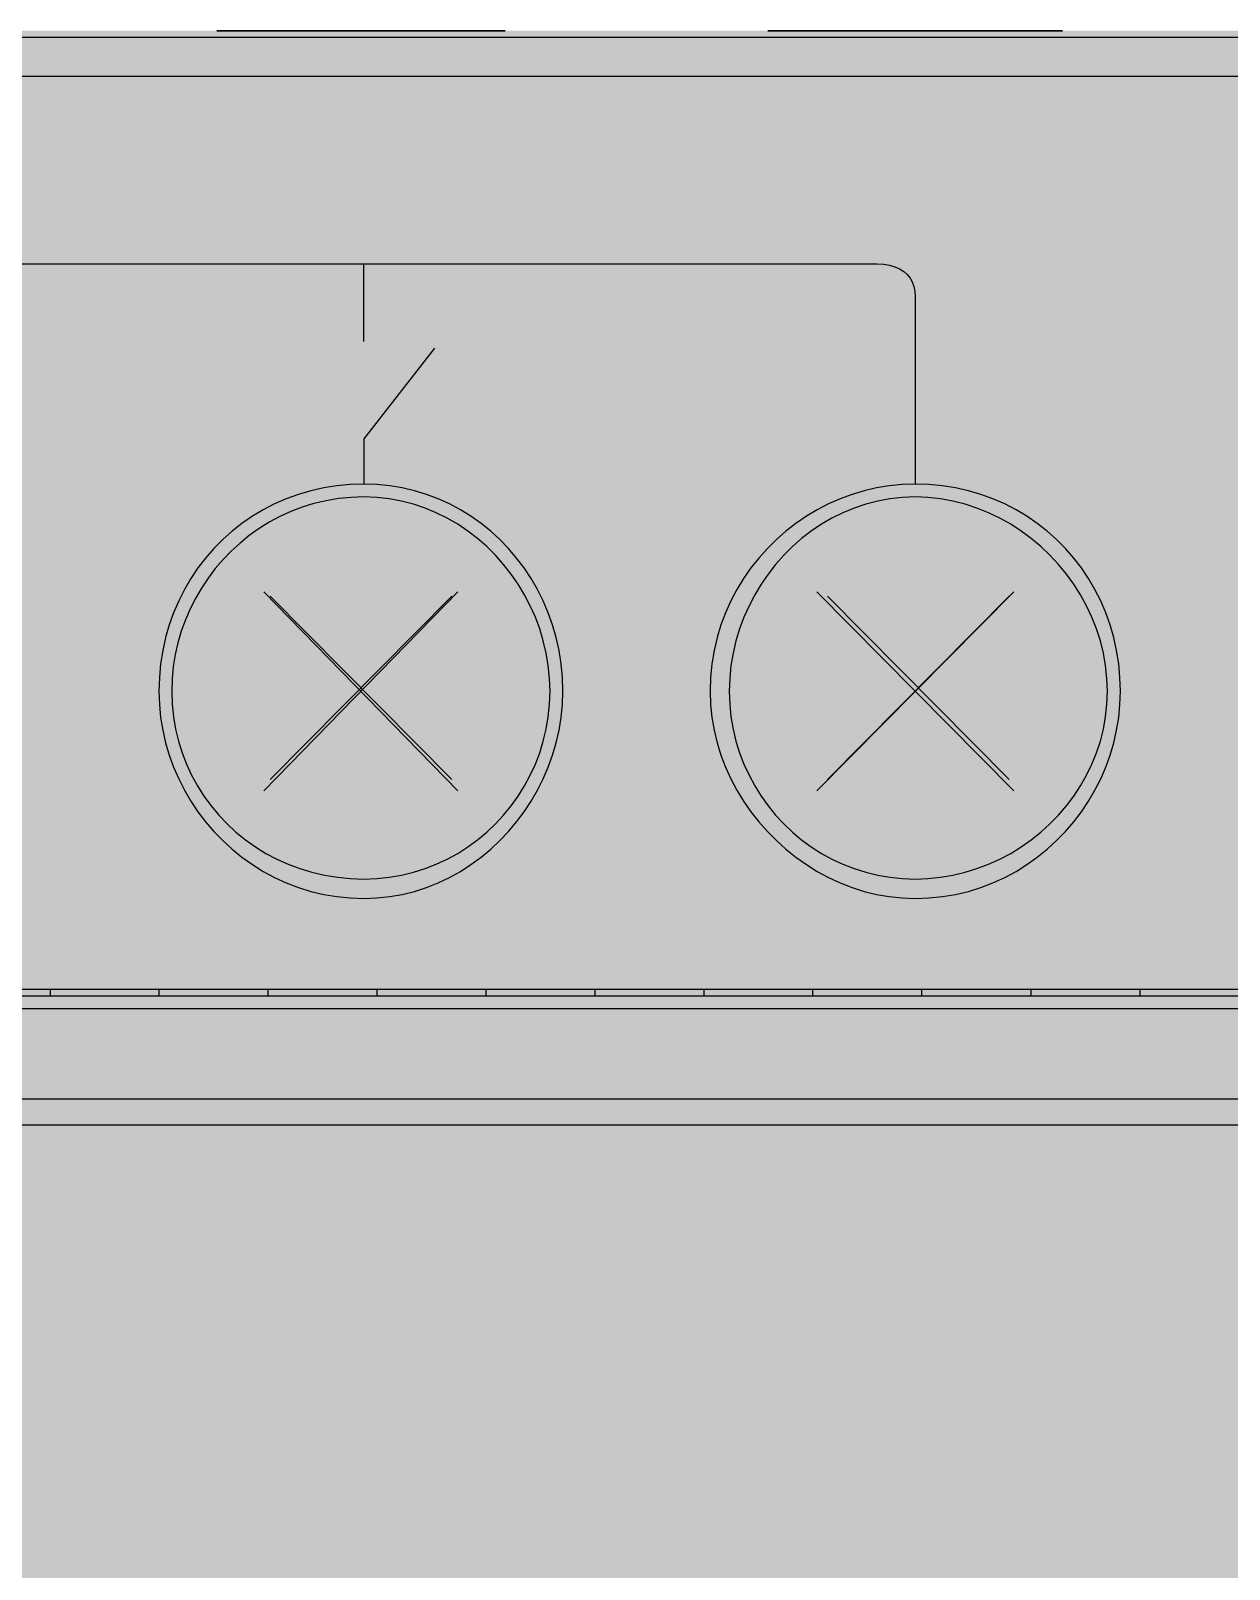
# Model space of a CAD drawing. Header units: millimetres. Extents: x 0 to 966, y -664 to 90.
# Drawn here: x 270.02 to 286.51, y 68.83 to 90 of the extents above; entities that cross this region are included whole.
import ezdxf

# ---------------------------------------------------------------- set-up
doc = ezdxf.new("R2010")
doc.units = ezdxf.units.MM
for name, color, linetype in [('HDL_BODY', 7, 'Continuous'), ('HDL_COLOUR', 7, 'Continuous'), ('HDL_DETAIL', 7, 'Continuous'), ('HDL_PRINT', 7, 'Continuous')]:
    doc.layers.add(name, color=color, linetype=linetype)

# ---------------------------------------------------------------- blocks, each defined once
blk = doc.blocks.new('M_MHD02R17U.1_FRONT')
at = {"layer": 'HDL_BODY', "true_color": 0x202126}
blk.add_hatch(color=250, dxfattribs=at).paths.add_polyline_path([(0, 0), (144, 0), (144, 90), (0, 90)])
at = {"layer": 'HDL_COLOUR', "true_color": 0x1a332c}
for points in [[(24.601, 83.763), (24.413, 83.757), (24.228, 83.739), (24.047, 83.71), (23.871, 83.67), (23.699, 83.62), (23.532, 83.559), (23.371, 83.489), (23.216, 83.408), (23.066, 83.319), (22.923, 83.221), (22.787, 83.114), (22.658, 82.999), (22.536, 82.876), (22.422, 82.745), (22.317, 82.608), (22.219, 82.463), (22.131, 82.312), (22.052, 82.155), (21.982, 81.992), (21.922, 81.824), (21.872, 81.65), (21.832, 81.472), (21.804, 81.289), (21.787, 81.102), (21.781, 80.912), (21.787, 80.731), (21.804, 80.552), (21.832, 80.376), (21.872, 80.203), (21.922, 80.033), (21.982, 79.867), (22.052, 79.706), (22.131, 79.55), (22.219, 79.399), (22.317, 79.253), (22.422, 79.114), (22.536, 78.981), (22.658, 78.856), (22.787, 78.738), (22.923, 78.628), (23.066, 78.526), (23.216, 78.433), (23.371, 78.349), (23.532, 78.275), (23.699, 78.212), (23.871, 78.158), (24.047, 78.116), (24.228, 78.086), (24.413, 78.067), (24.601, 78.061), (24.78, 78.067), (24.956, 78.086), (25.128, 78.116), (25.297, 78.158), (25.462, 78.212), (25.622, 78.275), (25.778, 78.349), (25.928, 78.433), (26.073, 78.526), (26.212, 78.628), (26.345, 78.738), (26.471, 78.856), (26.59, 78.981), (26.702, 79.114), (26.806, 79.253), (26.902, 79.399), (26.989, 79.55), (27.067, 79.706), (27.136, 79.867), (27.196, 80.033), (27.246, 80.203), (27.285, 80.376), (27.313, 80.552), (27.331, 80.731), (27.336, 80.912), (27.331, 81.102), (27.313, 81.289), (27.285, 81.472), (27.246, 81.65), (27.196, 81.824), (27.136, 81.992), (27.067, 82.155), (26.989, 82.312), (26.902, 82.463), (26.806, 82.608), (26.702, 82.745), (26.59, 82.876), (26.471, 82.999), (26.345, 83.114), (26.212, 83.221), (26.073, 83.319), (25.928, 83.408), (25.778, 83.489), (25.622, 83.559), (25.462, 83.62), (25.297, 83.67), (25.128, 83.71), (24.956, 83.739), (24.78, 83.757), (24.601, 83.763)], [(32.185, 83.763), (32.006, 83.757), (31.829, 83.739), (31.655, 83.71), (31.484, 83.67), (31.316, 83.62), (31.152, 83.559), (30.993, 83.489), (30.838, 83.408), (30.689, 83.319), (30.545, 83.221), (30.407, 83.114), (30.276, 82.999), (30.151, 82.876), (30.034, 82.745), (29.925, 82.608), (29.824, 82.463), (29.732, 82.312), (29.649, 82.155), (29.576, 81.992), (29.513, 81.824), (29.46, 81.65), (29.418, 81.472), (29.388, 81.289), (29.369, 81.102), (29.363, 80.912), (29.369, 80.731), (29.388, 80.552), (29.418, 80.376), (29.46, 80.203), (29.513, 80.033), (29.576, 79.867), (29.649, 79.706), (29.732, 79.55), (29.824, 79.399), (29.925, 79.253), (30.034, 79.114), (30.151, 78.981), (30.276, 78.856), (30.407, 78.738), (30.545, 78.628), (30.689, 78.526), (30.838, 78.433), (30.993, 78.349), (31.152, 78.275), (31.316, 78.212), (31.484, 78.158), (31.655, 78.116), (31.829, 78.086), (32.006, 78.067), (32.185, 78.061), (32.374, 78.067), (32.559, 78.086), (32.74, 78.116), (32.917, 78.158), (33.089, 78.212), (33.255, 78.275), (33.417, 78.349), (33.573, 78.433), (33.722, 78.526), (33.865, 78.628), (34.002, 78.738), (34.131, 78.856), (34.253, 78.981), (34.367, 79.114), (34.472, 79.253), (34.57, 79.399), (34.658, 79.55), (34.738, 79.706), (34.808, 79.867), (34.868, 80.033), (34.918, 80.203), (34.957, 80.376), (34.986, 80.552), (35.003, 80.731), (35.009, 80.912), (35.003, 81.102), (34.986, 81.289), (34.957, 81.472), (34.918, 81.65), (34.868, 81.824), (34.808, 81.992), (34.738, 82.155), (34.658, 82.312), (34.57, 82.463), (34.472, 82.608), (34.367, 82.745), (34.253, 82.876), (34.131, 82.999), (34.002, 83.114), (33.865, 83.221), (33.722, 83.319), (33.573, 83.408), (33.417, 83.489), (33.255, 83.559), (33.089, 83.62), (32.917, 83.67), (32.74, 83.71), (32.559, 83.739), (32.374, 83.757), (32.185, 83.763)], [(24.601, 83.585), (24.424, 83.579), (24.249, 83.562), (24.079, 83.533), (23.913, 83.494), (23.752, 83.444), (23.595, 83.384), (23.444, 83.315), (23.298, 83.237), (23.158, 83.15), (23.024, 83.055), (22.896, 82.951), (22.776, 82.841), (22.662, 82.723), (22.555, 82.599), (22.457, 82.468), (22.366, 82.332), (22.283, 82.19), (22.209, 82.044), (22.144, 81.892), (22.088, 81.737), (22.042, 81.578), (22.005, 81.415), (21.978, 81.25), (21.962, 81.082), (21.957, 80.912), (21.963, 80.735), (21.98, 80.561), (22.009, 80.391), (22.049, 80.225), (22.099, 80.063), (22.16, 79.906), (22.23, 79.755), (22.31, 79.608), (22.399, 79.468), (22.497, 79.333), (22.603, 79.206), (22.718, 79.085), (22.84, 78.972), (22.97, 78.867), (23.107, 78.77), (23.25, 78.681), (23.401, 78.602), (23.557, 78.531), (23.719, 78.471), (23.886, 78.421), (24.058, 78.381), (24.235, 78.352), (24.416, 78.334), (24.601, 78.328), (24.776, 78.334), (24.948, 78.352), (25.116, 78.381), (25.281, 78.421), (25.441, 78.471), (25.596, 78.531), (25.747, 78.602), (25.892, 78.681), (26.031, 78.77), (26.164, 78.867), (26.291, 78.972), (26.41, 79.085), (26.522, 79.206), (26.627, 79.333), (26.723, 79.468), (26.811, 79.608), (26.89, 79.755), (26.959, 79.906), (27.019, 80.063), (27.069, 80.225), (27.109, 80.391), (27.137, 80.561), (27.155, 80.735), (27.161, 80.912), (27.155, 81.089), (27.137, 81.264), (27.109, 81.436), (27.069, 81.605), (27.019, 81.77), (26.959, 81.931), (26.89, 82.087), (26.811, 82.238), (26.723, 82.384), (26.627, 82.524), (26.522, 82.657), (26.41, 82.783), (26.291, 82.902), (26.164, 83.013), (26.031, 83.115), (25.892, 83.209), (25.747, 83.293), (25.596, 83.368), (25.441, 83.432), (25.281, 83.486), (25.116, 83.529), (24.948, 83.56), (24.776, 83.579), (24.601, 83.585)], [(32.185, 83.585), (32.01, 83.579), (31.838, 83.56), (31.67, 83.529), (31.505, 83.486), (31.345, 83.432), (31.19, 83.368), (31.04, 83.293), (30.895, 83.209), (30.756, 83.115), (30.623, 83.013), (30.497, 82.902), (30.377, 82.783), (30.265, 82.657), (30.161, 82.524), (30.065, 82.384), (29.977, 82.238), (29.899, 82.087), (29.829, 81.931), (29.769, 81.77), (29.719, 81.605), (29.68, 81.436), (29.651, 81.264), (29.634, 81.089), (29.628, 80.912), (29.634, 80.735), (29.651, 80.561), (29.68, 80.391), (29.719, 80.225), (29.769, 80.063), (29.829, 79.906), (29.899, 79.755), (29.977, 79.608), (30.065, 79.468), (30.161, 79.333), (30.265, 79.206), (30.377, 79.085), (30.497, 78.972), (30.623, 78.867), (30.756, 78.77), (30.895, 78.681), (31.04, 78.602), (31.19, 78.531), (31.345, 78.471), (31.505, 78.421), (31.67, 78.381), (31.838, 78.352), (32.01, 78.334), (32.185, 78.328), (32.36, 78.334), (32.534, 78.352), (32.704, 78.381), (32.871, 78.421), (33.035, 78.471), (33.194, 78.531), (33.349, 78.602), (33.499, 78.681), (33.643, 78.77), (33.781, 78.867), (33.913, 78.972), (34.038, 79.085), (34.155, 79.206), (34.265, 79.333), (34.366, 79.468), (34.459, 79.608), (34.542, 79.755), (34.616, 79.906), (34.679, 80.063), (34.733, 80.225), (34.775, 80.391), (34.805, 80.561), (34.824, 80.735), (34.83, 80.912), (34.824, 81.089), (34.805, 81.264), (34.775, 81.436), (34.733, 81.605), (34.679, 81.77), (34.616, 81.931), (34.542, 82.087), (34.459, 82.238), (34.366, 82.384), (34.265, 82.524), (34.155, 82.657), (34.038, 82.783), (33.913, 82.902), (33.781, 83.013), (33.643, 83.115), (33.499, 83.209), (33.349, 83.293), (33.194, 83.368), (33.035, 83.432), (32.871, 83.486), (32.704, 83.529), (32.534, 83.56), (32.36, 83.579), (32.185, 83.585)]]:
    blk.add_hatch(color=250, dxfattribs=at).paths.add_polyline_path(points)
at = {"layer": 'HDL_COLOUR', "true_color": 0x9ea4a8}
for points in [[(26.503, 80.912), (26.486, 81.172), (26.437, 81.428), (26.355, 81.675), (26.243, 81.909), (26.101, 82.126), (25.934, 82.323), (25.742, 82.495), (25.531, 82.64), (25.303, 82.755), (25.062, 82.839), (24.812, 82.89), (24.559, 82.907), (24.305, 82.89), (24.055, 82.839), (23.814, 82.755), (23.586, 82.64), (23.375, 82.495), (23.184, 82.323), (23.016, 82.126), (22.875, 81.909), (22.762, 81.675), (22.68, 81.428), (22.631, 81.172), (22.614, 80.912), (22.631, 80.651), (22.68, 80.395), (22.762, 80.148), (22.875, 79.914), (23.016, 79.697), (23.184, 79.5), (23.375, 79.328), (23.586, 79.183), (23.814, 79.068), (24.055, 78.984), (24.305, 78.933), (24.559, 78.916), (24.812, 78.933), (25.062, 78.984), (25.303, 79.068), (25.531, 79.183), (25.742, 79.328), (25.934, 79.5), (26.101, 79.697), (26.243, 79.914), (26.355, 80.148), (26.437, 80.395), (26.486, 80.651)], [(26.38, 80.957), (26.365, 81.197), (26.318, 81.433), (26.242, 81.661), (26.136, 81.877), (26.004, 82.077), (25.847, 82.258), (25.668, 82.416), (25.47, 82.55), (25.256, 82.657), (25.03, 82.734), (24.797, 82.781), (24.559, 82.797), (24.321, 82.781), (24.087, 82.734), (23.862, 82.657), (23.648, 82.55), (23.45, 82.416), (23.271, 82.258), (23.114, 82.077), (22.981, 81.877), (22.876, 81.661), (22.8, 81.433), (22.753, 81.197), (22.737, 80.957), (22.753, 80.716), (22.8, 80.48), (22.876, 80.253), (22.981, 80.037), (23.114, 79.837), (23.271, 79.656), (23.45, 79.497), (23.648, 79.363), (23.862, 79.257), (24.087, 79.179), (24.321, 79.132), (24.559, 79.117), (24.797, 79.132), (25.03, 79.179), (25.256, 79.257), (25.47, 79.363), (25.668, 79.497), (25.847, 79.656), (26.004, 79.837), (26.136, 80.037), (26.242, 80.253), (26.318, 80.48), (26.365, 80.716)], [(34.162, 80.912), (34.145, 81.172), (34.095, 81.428), (34.012, 81.675), (33.897, 81.909), (33.754, 82.126), (33.583, 82.323), (33.389, 82.495), (33.174, 82.64), (32.942, 82.755), (32.697, 82.839), (32.444, 82.89), (32.186, 82.907), (31.928, 82.89), (31.675, 82.839), (31.43, 82.755), (31.198, 82.64), (30.983, 82.495), (30.789, 82.323), (30.618, 82.126), (30.475, 81.909), (30.36, 81.675), (30.277, 81.428), (30.227, 81.172), (30.21, 80.912), (30.227, 80.651), (30.277, 80.395), (30.36, 80.148), (30.475, 79.914), (30.618, 79.697), (30.789, 79.5), (30.983, 79.328), (31.198, 79.183), (31.43, 79.068), (31.675, 78.984), (31.928, 78.933), (32.186, 78.916), (32.444, 78.933), (32.697, 78.984), (32.942, 79.068), (33.174, 79.183), (33.389, 79.328), (33.583, 79.5), (33.754, 79.697), (33.897, 79.914), (34.012, 80.148), (34.095, 80.395), (34.145, 80.651)], [(34.05, 80.957), (34.034, 81.197), (33.988, 81.433), (33.911, 81.661), (33.806, 81.877), (33.674, 82.077), (33.517, 82.258), (33.338, 82.416), (33.14, 82.55), (32.926, 82.657), (32.7, 82.734), (32.467, 82.781), (32.229, 82.797), (31.992, 82.781), (31.758, 82.734), (31.532, 82.657), (31.319, 82.55), (31.121, 82.416), (30.942, 82.258), (30.785, 82.077), (30.652, 81.877), (30.547, 81.661), (30.47, 81.433), (30.424, 81.197), (30.408, 80.957), (30.424, 80.716), (30.47, 80.48), (30.547, 80.253), (30.652, 80.037), (30.785, 79.837), (30.942, 79.656), (31.121, 79.497), (31.319, 79.363), (31.532, 79.257), (31.758, 79.179), (31.992, 79.132), (32.229, 79.117), (32.467, 79.132), (32.7, 79.179), (32.926, 79.257), (33.14, 79.363), (33.338, 79.497), (33.517, 79.656), (33.674, 79.837), (33.806, 80.037), (33.911, 80.253), (33.988, 80.48), (34.034, 80.716)]]:
    blk.add_hatch(color=253, dxfattribs=at).paths.add_polyline_path(points)
at = {"layer": 'HDL_PRINT', "true_color": 0xdee1e9}
for points in [[(23.896, 73.068), (24.161, 73.068), (24.166, 73.031), (24.181, 72.993), (24.203, 72.955), (24.231, 72.917), (24.264, 72.879), (24.3, 72.841), (24.337, 72.804), (24.342, 72.77), (24.358, 72.746), (24.386, 72.73), (24.423, 72.72), (24.472, 72.715), (24.531, 72.714), (24.601, 72.713), (24.64, 72.714), (24.678, 72.715), (24.716, 72.72), (24.754, 72.73), (24.792, 72.746), (24.829, 72.77), (24.866, 72.804), (24.896, 72.837), (24.918, 72.871), (24.934, 72.907), (24.944, 72.947), (24.951, 72.991), (24.954, 73.04), (24.955, 73.096), (24.956, 73.158), (24.955, 73.197), (24.954, 73.235), (24.949, 73.273), (24.939, 73.311), (24.923, 73.349), (24.899, 73.388), (24.866, 73.426), (24.829, 73.459), (24.792, 73.483), (24.754, 73.499), (24.716, 73.509), (24.678, 73.514), (24.64, 73.516), (24.601, 73.516), (24.559, 73.516), (24.528, 73.516), (24.501, 73.516), (24.47, 73.516), (24.426, 73.516), (24.426, 73.694), (24.515, 73.694), (24.552, 73.699), (24.59, 73.711), (24.627, 73.728), (24.665, 73.747), (24.704, 73.764), (24.742, 73.776), (24.78, 73.781), (24.812, 73.82), (24.835, 73.858), (24.85, 73.897), (24.86, 73.935), (24.864, 73.973), (24.866, 74.011), (24.866, 74.049), (24.866, 74.087), (24.864, 74.126), (24.86, 74.164), (24.85, 74.203), (24.835, 74.241), (24.812, 74.279), (24.78, 74.316), (24.746, 74.321), (24.719, 74.334), (24.694, 74.352), (24.665, 74.371), (24.629, 74.389), (24.58, 74.401), (24.515, 74.406), (24.471, 74.4), (24.429, 74.383), (24.392, 74.361), (24.363, 74.34), (24.344, 74.323), (24.337, 74.316), (24.308, 74.283), (24.285, 74.249), (24.267, 74.212), (24.25, 74.173), (24.233, 74.129), (24.214, 74.079), (24.191, 74.024), (24.161, 73.961), (23.985, 74.049), (23.989, 74.112), (24.001, 74.168), (24.018, 74.217), (24.041, 74.261), (24.067, 74.301), (24.097, 74.338), (24.129, 74.373), (24.161, 74.406), (24.198, 74.439), (24.241, 74.471), (24.289, 74.501), (24.338, 74.528), (24.387, 74.551), (24.435, 74.568), (24.478, 74.58), (24.515, 74.584), (24.585, 74.584), (24.646, 74.582), (24.7, 74.577), (24.747, 74.567), (24.79, 74.551), (24.829, 74.527), (24.866, 74.494), (24.904, 74.489), (24.94, 74.474), (24.973, 74.452), (25.001, 74.424), (25.023, 74.391), (25.037, 74.354), (25.042, 74.316), (25.075, 74.279), (25.099, 74.241), (25.115, 74.203), (25.124, 74.164), (25.129, 74.126), (25.131, 74.087), (25.131, 74.049), (25.131, 74.011), (25.129, 73.973), (25.124, 73.935), (25.115, 73.897), (25.099, 73.858), (25.075, 73.82), (25.042, 73.781), (25.037, 73.748), (25.023, 73.723), (25.001, 73.703), (24.973, 73.684), (24.94, 73.663), (24.904, 73.637), (24.866, 73.604), (24.904, 73.598), (24.942, 73.584), (24.98, 73.562), (25.018, 73.534), (25.055, 73.501), (25.093, 73.464), (25.131, 73.426), (25.164, 73.388), (25.188, 73.349), (25.204, 73.311), (25.213, 73.273), (25.218, 73.235), (25.22, 73.197), (25.22, 73.158), (25.216, 73.092), (25.205, 73.027), (25.188, 72.963), (25.165, 72.903), (25.138, 72.847), (25.107, 72.796), (25.075, 72.751), (25.042, 72.713), (25.01, 72.66), (24.972, 72.619), (24.929, 72.588), (24.881, 72.566), (24.83, 72.551), (24.776, 72.542), (24.719, 72.538), (24.661, 72.536), (24.601, 72.536), (24.51, 72.536), (24.433, 72.537), (24.369, 72.54), (24.315, 72.547), (24.27, 72.557), (24.23, 72.573), (24.195, 72.594), (24.161, 72.623), (24.106, 72.68), (24.057, 72.732), (24.014, 72.779), (23.978, 72.825), (23.949, 72.869), (23.926, 72.914), (23.909, 72.961), (23.899, 73.012), (23.896, 73.068)], [(31.568, 72.536), (31.568, 74.584), (31.833, 74.584), (31.833, 72.713), (32.804, 72.713), (32.804, 72.536), (31.568, 72.536)]]:
    blk.add_hatch(color=254, dxfattribs=at).paths.add_polyline_path(points)
at = {"layer": 'HDL_DETAIL', "color": 251, "true_color": 0x52555c}
for points in [[(22.575, 90), (22.582, 90), (22.604, 90), (22.639, 90), (22.689, 90), (22.752, 90), (22.828, 90), (22.917, 90), (23.018, 90), (23.132, 90), (23.258, 90), (23.396, 90), (23.545, 90), (23.662, 90), (23.784, 90), (23.908, 90), (24.035, 90), (24.164, 90), (24.294, 90), (24.426, 90), (24.558, 90), (24.69, 90), (24.822, 90), (24.953, 90), (25.082, 90), (25.209, 90), (25.333, 90), (25.454, 90), (25.572, 90), (25.721, 90), (25.858, 90), (25.984, 90), (26.098, 90), (26.2, 90), (26.289, 90), (26.365, 90), (26.428, 90), (26.477, 90), (26.513, 90), (26.535, 90), (26.542, 90)], [(26.542, 90), (26.535, 90), (26.513, 90), (26.477, 90), (26.428, 90), (26.365, 90), (26.289, 90), (26.2, 90), (26.098, 90), (25.984, 90), (25.858, 90), (25.721, 90), (25.572, 90), (25.454, 90), (25.333, 90), (25.209, 90), (25.082, 90), (24.953, 90), (24.822, 90), (24.69, 90), (24.558, 90), (24.426, 90), (24.294, 90), (24.164, 90), (24.035, 90), (23.908, 90), (23.784, 90), (23.662, 90), (23.545, 90), (23.396, 90), (23.258, 90), (23.132, 90), (23.018, 90), (22.917, 90), (22.828, 90), (22.752, 90), (22.689, 90), (22.639, 90), (22.604, 90), (22.582, 90), (22.575, 90)], [(30.158, 90), (30.165, 90), (30.187, 90), (30.224, 90), (30.276, 90), (30.342, 90), (30.423, 90), (30.519, 90), (30.629, 90), (30.754, 90), (30.894, 90), (31.048, 90), (31.217, 90), (31.334, 90), (31.452, 90), (31.572, 90), (31.693, 90), (31.816, 90), (31.939, 90), (32.062, 90), (32.186, 90), (32.31, 90), (32.433, 90), (32.557, 90), (32.679, 90), (32.8, 90), (32.92, 90), (33.038, 90), (33.155, 90), (33.306, 90), (33.448, 90), (33.581, 90), (33.705, 90), (33.817, 90), (33.917, 90), (34.004, 90), (34.077, 90), (34.136, 90), (34.179, 90), (34.205, 90), (34.214, 90)], [(34.214, 90), (34.205, 90), (34.179, 90), (34.136, 90), (34.077, 90), (34.004, 90), (33.917, 90), (33.817, 90), (33.705, 90), (33.581, 90), (33.448, 90), (33.306, 90), (33.155, 90), (33.038, 90), (32.92, 90), (32.8, 90), (32.679, 90), (32.557, 90), (32.433, 90), (32.31, 90), (32.186, 90), (32.062, 90), (31.939, 90), (31.816, 90), (31.693, 90), (31.572, 90), (31.452, 90), (31.334, 90), (31.217, 90), (31.048, 90), (30.894, 90), (30.754, 90), (30.629, 90), (30.519, 90), (30.423, 90), (30.342, 90), (30.276, 90), (30.224, 90), (30.187, 90), (30.165, 90), (30.158, 90)], [(4.497, 89.91), (139.503, 89.91)], [(5.026, 89.377), (138.973, 89.377)], [(9.171, 86.791), (31.658, 86.791), (31.749, 86.787), (31.832, 86.774), (31.906, 86.753), (31.971, 86.725), (32.028, 86.689), (32.076, 86.647), (32.115, 86.598), (32.145, 86.543), (32.167, 86.483), (32.18, 86.417), (32.185, 86.346), (32.185, 83.763)], [(24.601, 85.723), (24.601, 86.791)], [(25.572, 85.633), (24.601, 84.385), (24.601, 83.763)], [(5.555, 76.812), (138.533, 76.812)], [(5.555, 76.722), (138.533, 76.722)], [(20.282, 76.812), (20.282, 76.722)], [(21.781, 76.812), (21.781, 76.722)], [(23.28, 76.812), (23.28, 76.722)], [(24.78, 76.812), (24.78, 76.722)], [(26.277, 76.812), (26.277, 76.722)], [(27.777, 76.812), (27.777, 76.722)], [(29.277, 76.812), (29.277, 76.722)], [(30.774, 76.812), (30.774, 76.722)], [(32.274, 76.812), (32.274, 76.722)], [(33.774, 76.812), (33.774, 76.722)], [(35.274, 76.812), (35.274, 76.722)], [(5.555, 76.545), (138.533, 76.545)], [(138.533, 75.297), (5.555, 75.297)], [(138.533, 74.942), (5.555, 74.942)]]:
    blk.add_lwpolyline(points, dxfattribs=at)
for points in [[(24.601, 83.763), (24.413, 83.757), (24.228, 83.739), (24.047, 83.71), (23.871, 83.67), (23.699, 83.62), (23.532, 83.559), (23.371, 83.489), (23.216, 83.408), (23.066, 83.319), (22.923, 83.221), (22.787, 83.114), (22.658, 82.999), (22.536, 82.876), (22.422, 82.745), (22.317, 82.608), (22.219, 82.463), (22.131, 82.312), (22.052, 82.155), (21.982, 81.992), (21.922, 81.824), (21.872, 81.65), (21.832, 81.472), (21.804, 81.289), (21.787, 81.102), (21.781, 80.912), (21.787, 80.731), (21.804, 80.552), (21.832, 80.376), (21.872, 80.203), (21.922, 80.033), (21.982, 79.867), (22.052, 79.706), (22.131, 79.55), (22.219, 79.399), (22.317, 79.253), (22.422, 79.114), (22.536, 78.981), (22.658, 78.856), (22.787, 78.738), (22.923, 78.628), (23.066, 78.526), (23.216, 78.433), (23.371, 78.349), (23.532, 78.275), (23.699, 78.212), (23.871, 78.158), (24.047, 78.116), (24.228, 78.086), (24.413, 78.067), (24.601, 78.061), (24.78, 78.067), (24.956, 78.086), (25.128, 78.116), (25.297, 78.158), (25.462, 78.212), (25.622, 78.275), (25.778, 78.349), (25.928, 78.433), (26.073, 78.526), (26.212, 78.628), (26.345, 78.738), (26.471, 78.856), (26.59, 78.981), (26.702, 79.114), (26.806, 79.253), (26.902, 79.399), (26.989, 79.55), (27.067, 79.706), (27.136, 79.867), (27.196, 80.033), (27.246, 80.203), (27.285, 80.376), (27.313, 80.552), (27.331, 80.731), (27.336, 80.912), (27.331, 81.102), (27.313, 81.289), (27.285, 81.472), (27.246, 81.65), (27.196, 81.824), (27.136, 81.992), (27.067, 82.155), (26.989, 82.312), (26.902, 82.463), (26.806, 82.608), (26.702, 82.745), (26.59, 82.876), (26.471, 82.999), (26.345, 83.114), (26.212, 83.221), (26.073, 83.319), (25.928, 83.408), (25.778, 83.489), (25.622, 83.559), (25.462, 83.62), (25.297, 83.67), (25.128, 83.71), (24.956, 83.739), (24.78, 83.757), (24.601, 83.763)], [(32.185, 83.763), (32.006, 83.757), (31.829, 83.739), (31.655, 83.71), (31.484, 83.67), (31.316, 83.62), (31.152, 83.559), (30.993, 83.489), (30.838, 83.408), (30.689, 83.319), (30.545, 83.221), (30.407, 83.114), (30.276, 82.999), (30.151, 82.876), (30.034, 82.745), (29.925, 82.608), (29.824, 82.463), (29.732, 82.312), (29.649, 82.155), (29.576, 81.992), (29.513, 81.824), (29.46, 81.65), (29.418, 81.472), (29.388, 81.289), (29.369, 81.102), (29.363, 80.912), (29.369, 80.731), (29.388, 80.552), (29.418, 80.376), (29.46, 80.203), (29.513, 80.033), (29.576, 79.867), (29.649, 79.706), (29.732, 79.55), (29.824, 79.399), (29.925, 79.253), (30.034, 79.114), (30.151, 78.981), (30.276, 78.856), (30.407, 78.738), (30.545, 78.628), (30.689, 78.526), (30.838, 78.433), (30.993, 78.349), (31.152, 78.275), (31.316, 78.212), (31.484, 78.158), (31.655, 78.116), (31.829, 78.086), (32.006, 78.067), (32.185, 78.061), (32.374, 78.067), (32.559, 78.086), (32.74, 78.116), (32.917, 78.158), (33.089, 78.212), (33.255, 78.275), (33.417, 78.349), (33.573, 78.433), (33.722, 78.526), (33.865, 78.628), (34.002, 78.738), (34.131, 78.856), (34.253, 78.981), (34.367, 79.114), (34.472, 79.253), (34.57, 79.399), (34.658, 79.55), (34.738, 79.706), (34.808, 79.867), (34.868, 80.033), (34.918, 80.203), (34.957, 80.376), (34.986, 80.552), (35.003, 80.731), (35.009, 80.912), (35.003, 81.102), (34.986, 81.289), (34.957, 81.472), (34.918, 81.65), (34.868, 81.824), (34.808, 81.992), (34.738, 82.155), (34.658, 82.312), (34.57, 82.463), (34.472, 82.608), (34.367, 82.745), (34.253, 82.876), (34.131, 82.999), (34.002, 83.114), (33.865, 83.221), (33.722, 83.319), (33.573, 83.408), (33.417, 83.489), (33.255, 83.559), (33.089, 83.62), (32.917, 83.67), (32.74, 83.71), (32.559, 83.739), (32.374, 83.757), (32.185, 83.763)], [(24.601, 83.585), (24.424, 83.579), (24.249, 83.562), (24.079, 83.533), (23.913, 83.494), (23.752, 83.444), (23.595, 83.384), (23.444, 83.315), (23.298, 83.237), (23.158, 83.15), (23.024, 83.055), (22.896, 82.951), (22.776, 82.841), (22.662, 82.723), (22.555, 82.599), (22.457, 82.468), (22.366, 82.332), (22.283, 82.19), (22.209, 82.044), (22.144, 81.892), (22.088, 81.737), (22.042, 81.578), (22.005, 81.415), (21.978, 81.25), (21.962, 81.082), (21.957, 80.912), (21.963, 80.735), (21.98, 80.561), (22.009, 80.391), (22.049, 80.225), (22.099, 80.063), (22.16, 79.906), (22.23, 79.755), (22.31, 79.608), (22.399, 79.468), (22.497, 79.333), (22.603, 79.206), (22.718, 79.085), (22.84, 78.972), (22.97, 78.867), (23.107, 78.77), (23.25, 78.681), (23.401, 78.602), (23.557, 78.531), (23.719, 78.471), (23.886, 78.421), (24.058, 78.381), (24.235, 78.352), (24.416, 78.334), (24.601, 78.328), (24.776, 78.334), (24.948, 78.352), (25.116, 78.381), (25.281, 78.421), (25.441, 78.471), (25.596, 78.531), (25.747, 78.602), (25.892, 78.681), (26.031, 78.77), (26.164, 78.867), (26.291, 78.972), (26.41, 79.085), (26.522, 79.206), (26.627, 79.333), (26.723, 79.468), (26.811, 79.608), (26.89, 79.755), (26.959, 79.906), (27.019, 80.063), (27.069, 80.225), (27.109, 80.391), (27.137, 80.561), (27.155, 80.735), (27.161, 80.912), (27.155, 81.089), (27.137, 81.264), (27.109, 81.436), (27.069, 81.605), (27.019, 81.77), (26.959, 81.931), (26.89, 82.087), (26.811, 82.238), (26.723, 82.384), (26.627, 82.524), (26.522, 82.657), (26.41, 82.783), (26.291, 82.902), (26.164, 83.013), (26.031, 83.115), (25.892, 83.209), (25.747, 83.293), (25.596, 83.368), (25.441, 83.432), (25.281, 83.486), (25.116, 83.529), (24.948, 83.56), (24.776, 83.579), (24.601, 83.585)], [(32.185, 83.585), (32.01, 83.579), (31.838, 83.56), (31.67, 83.529), (31.505, 83.486), (31.345, 83.432), (31.19, 83.368), (31.04, 83.293), (30.895, 83.209), (30.756, 83.115), (30.623, 83.013), (30.497, 82.902), (30.377, 82.783), (30.265, 82.657), (30.161, 82.524), (30.065, 82.384), (29.977, 82.238), (29.899, 82.087), (29.829, 81.931), (29.769, 81.77), (29.719, 81.605), (29.68, 81.436), (29.651, 81.264), (29.634, 81.089), (29.628, 80.912), (29.634, 80.735), (29.651, 80.561), (29.68, 80.391), (29.719, 80.225), (29.769, 80.063), (29.829, 79.906), (29.899, 79.755), (29.977, 79.608), (30.065, 79.468), (30.161, 79.333), (30.265, 79.206), (30.377, 79.085), (30.497, 78.972), (30.623, 78.867), (30.756, 78.77), (30.895, 78.681), (31.04, 78.602), (31.19, 78.531), (31.345, 78.471), (31.505, 78.421), (31.67, 78.381), (31.838, 78.352), (32.01, 78.334), (32.185, 78.328), (32.36, 78.334), (32.534, 78.352), (32.704, 78.381), (32.871, 78.421), (33.035, 78.471), (33.194, 78.531), (33.349, 78.602), (33.499, 78.681), (33.643, 78.77), (33.781, 78.867), (33.913, 78.972), (34.038, 79.085), (34.155, 79.206), (34.265, 79.333), (34.366, 79.468), (34.459, 79.608), (34.542, 79.755), (34.616, 79.906), (34.679, 80.063), (34.733, 80.225), (34.775, 80.391), (34.805, 80.561), (34.824, 80.735), (34.83, 80.912), (34.824, 81.089), (34.805, 81.264), (34.775, 81.436), (34.733, 81.605), (34.679, 81.77), (34.616, 81.931), (34.542, 82.087), (34.459, 82.238), (34.366, 82.384), (34.265, 82.524), (34.155, 82.657), (34.038, 82.783), (33.913, 82.902), (33.781, 83.013), (33.643, 83.115), (33.499, 83.209), (33.349, 83.293), (33.194, 83.368), (33.035, 83.432), (32.871, 83.486), (32.704, 83.529), (32.534, 83.56), (32.36, 83.579), (32.185, 83.585)]]:
    blk.add_lwpolyline(points, close=True, dxfattribs=at)
at = {"layer": 'HDL_DETAIL', "color": 250, "true_color": 0x25292b}
for points in [[(23.225, 79.543), (25.892, 82.28)], [(23.225, 82.28), (25.892, 79.543)], [(23.31, 79.695), (25.808, 82.218)], [(23.31, 82.218), (25.808, 79.695)], [(30.831, 79.543), (33.541, 82.28)], [(30.831, 82.28), (33.541, 79.543)], [(30.981, 79.695), (33.478, 82.218)], [(30.981, 82.218), (33.478, 79.695)]]:
    blk.add_lwpolyline(points, dxfattribs=at)

msp = doc.modelspace()

# ---------------------------------------------------------------- block references
msp.add_blockref('M_MHD02R17U.1_FRONT', (250, 0))

doc.saveas('drawing.dxf')
